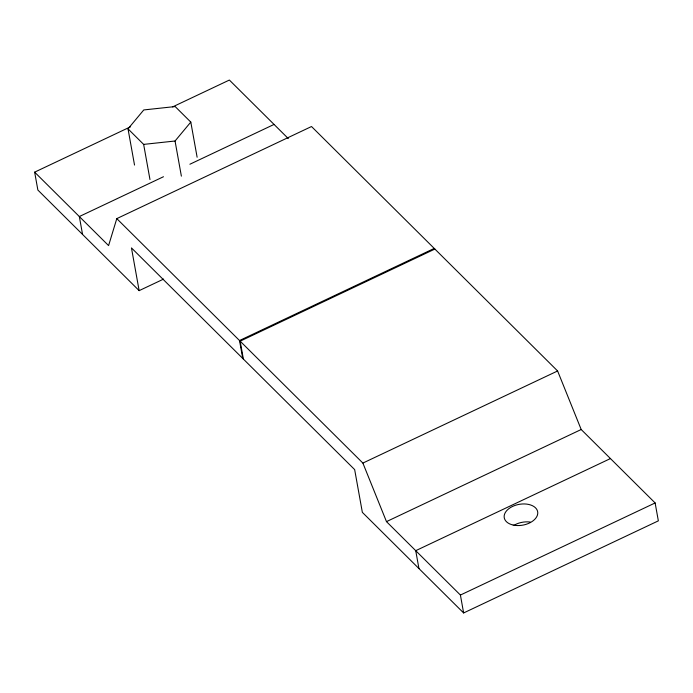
<?xml version="1.0" encoding="UTF-8"?>
<svg xmlns="http://www.w3.org/2000/svg" width="693" height="693" viewBox="0 0 693 693"><rect width="100%" height="100%" fill="white"/><g stroke="black" fill="none" stroke-linecap="round" stroke-linejoin="round"><path stroke-width="1.04" d="M163.609 279.08L139.146 290.644L131.453 247.895L354.66 469.603L362.352 512.352L463.626 612.95L658.35 520.85L655.128 502.953L581.193 429.513L557.605 370.972L311.512 126.524L116.788 218.624L108.584 245.591L34.65 172.15L130.544 126.793M134.529 165.064L128.014 128.855L143.772 109.944L175.164 106.557L190.8 122.089L197.124 157.233M128.014 128.855L143.65 144.395L175.052 141.008L190.8 122.089M172.618 106.895L229.374 80.05L288.305 138.583M163.479 176.732L79.331 216.537L82.554 234.433M189.899 164.232L274.056 124.428M434.234 248.432L239.518 340.532L242.741 358.428M434.875 249.064L240.159 341.164L243.373 359.061M116.788 218.624L362.881 463.071L557.605 370.972M362.881 463.071L386.477 521.621L581.193 429.513M610.446 458.567L415.731 550.675L418.944 568.572M386.477 521.621L460.412 595.053L655.128 502.953M139.146 290.644L37.872 190.047L34.65 172.15M460.412 595.053L463.626 612.95M175.052 141.008L181.375 176.152M143.65 144.395L149.974 179.539M514.527 524.982A16.979 10.551 -10.2 0 1 530.223 522.046M513.201 525.051A16.979 10.551 -10.2 0 0 537.759 512.448A16.979 10.551 -10.2 0 0 511.91 506.756A16.979 10.551 -10.2 0 0 513.201 525.051"/></g></svg>
